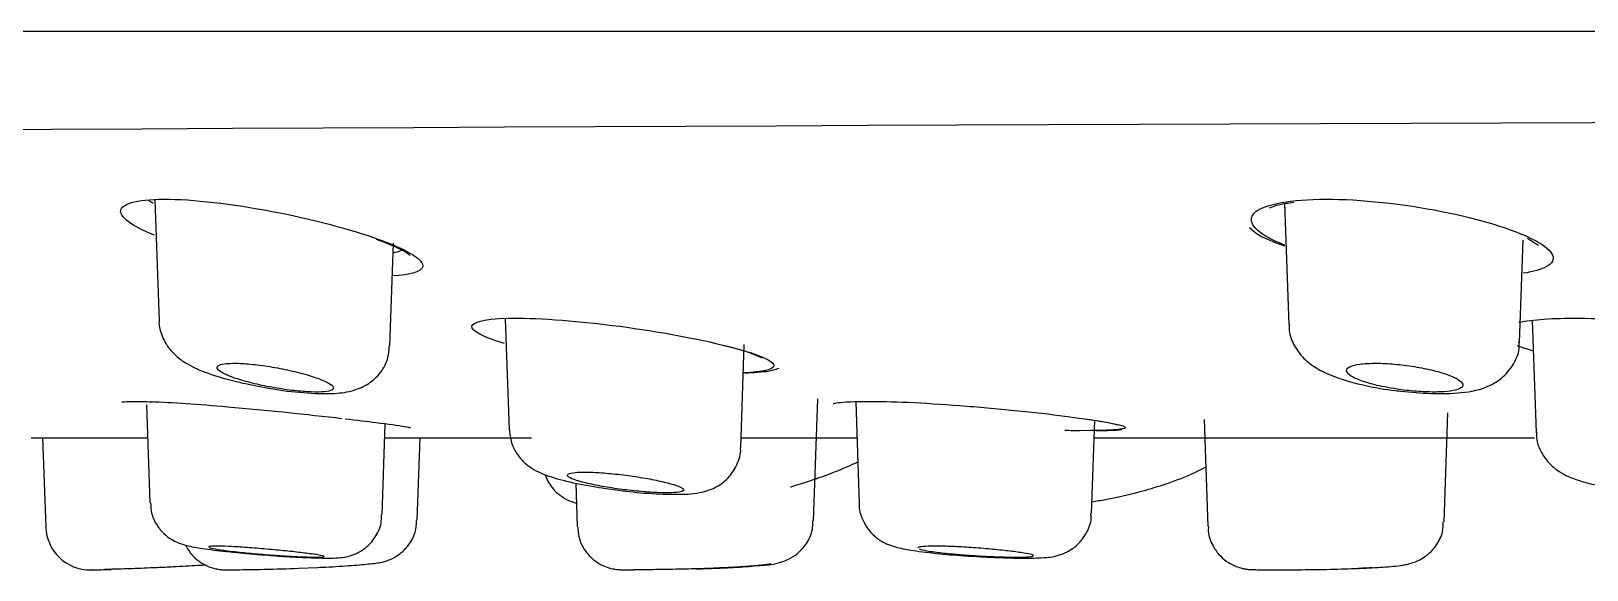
# Model space of a CAD drawing. Header units: millimetres. Extents: x -60 to 7633, y -2614 to 2146.
# Drawn here: x 6274.84 to 6292.43, y 1885.35 to 1891.43 of the extents above; entities that cross this region are included whole.
import ezdxf

# ---------------------------------------------------------------- set-up
doc = ezdxf.new("R2010")
doc.units = ezdxf.units.MM
doc.layers.get('0').update_dxf_attribs({"color": 250})

msp = doc.modelspace()

# ---------------------------------------------------------------- linework, layer by layer
at = {"linetype": 'Continuous'}
for p, q in [((6252.07, 1891.434), (6390.31, 1891.434)), ((6276.24, 1889.526), (6276.288, 1888.159)), ((6289.009, 1889.485), (6289.057, 1888.118)), ((6289.011, 1889.44), (6289.014, 1889.431)), ((6278.896, 1887.879), (6278.937, 1889.039)), ((6291.666, 1887.918), (6291.706, 1889.074)), ((6280.199, 1888.241), (6280.199, 1888.239)), ((6280.201, 1888.185), (6280.245, 1886.928)), ((6291.81, 1888.163), (6291.854, 1886.898)), ((6282.862, 1886.725), (6282.903, 1887.895)), ((6276.145, 1887.211), (6276.184, 1886.106)), ((6283.685, 1885.901), (6283.733, 1887.28)), ((6284.162, 1887.247), (6284.202, 1886.093)), ((6278.81, 1885.972), (6278.845, 1886.998)), ((6286.827, 1885.983), (6286.864, 1887.037)), ((6288.1, 1887.046), (6288.142, 1885.836)), ((6290.812, 1885.892), (6290.855, 1887.123)), ((6274.843, 1886.841), (6276.158, 1886.841)), ((6274.971, 1886.841), (6275.006, 1885.83)), ((6278.84, 1886.841), (6280.498, 1886.841)), ((6279.205, 1885.908), (6279.237, 1886.841)), ((6282.866, 1886.841), (6284.176, 1886.841)), ((6286.857, 1886.841), (6289.218, 1886.841)), ((6289.218, 1886.841), (6291.835, 1886.841)), ((6291.854, 1886.898), (6291.854, 1886.897)), ((6280.998, 1886.329), (6281.015, 1885.833)), ((6284.202, 1886.093), (6284.202, 1886.092)), ((6283.685, 1885.901), (6283.685, 1885.901)), ((6288.142, 1885.836), (6288.142, 1885.836)), ((6290.812, 1885.892), (6290.812, 1885.892)), ((6277.864, 1885.366), (6278.083, 1885.376))]:
    msp.add_line(p, q, dxfattribs=at)
for centre, radius, start, end in [((6321.222, -6720.394), 8610.839, 89.5637371, 90.4366895), ((6282.316, 1886.037), 1.876, 65.0657, 78.8763), ((6275.506, 1885.848), 0.5, 181.7033, 271.1507), ((6274.882, 1916.886), 31.545, 271.1513, 271.5717), ((6276.897, 1910.863), 25.515, 270.432, 272.1726)]:
    msp.add_arc(centre, radius, start, end, dxfattribs=at)
for points, knots in [([(6276.234, 1889.129), (6275.98, 1889.232), (6275.84, 1889.335), (6275.869, 1889.492), (6276.069, 1889.541), (6276.742, 1889.529), (6277.204, 1889.47), (6278.091, 1889.293), (6278.518, 1889.176), (6278.818, 1889.064)], [0.5097564, 0.5097564, 0.5097564, 0.5097564, 0.625, 0.625, 0.75, 0.75, 0.875, 0.875, 1, 1, 1, 1]), ([(6289.012, 1889.016), (6288.94, 1889.045), (6288.877, 1889.073), (6288.623, 1889.214), (6288.578, 1889.328), (6288.837, 1889.492), (6289.146, 1889.541), (6289.955, 1889.529), (6290.442, 1889.47), (6291.287, 1889.293), (6291.647, 1889.176), (6291.852, 1889.064)], [0.4675751, 0.4675751, 0.4675751, 0.4675751, 0.5, 0.5, 0.625, 0.625, 0.75, 0.75, 0.875, 0.875, 1, 1, 1, 1]), ([(6288.841, 1889.435), (6288.839, 1889.433), (6288.842, 1889.435), (6288.928, 1889.478), (6289.051, 1889.492), (6289.113, 1889.501)], [0.3974204, 0.3974204, 0.3974204, 0.3974204, 0.5080266, 0.7972665, 1, 1, 1, 1]), ([(6278.741, 1889.085), (6278.846, 1889.044), (6279.004, 1888.981), (6279.111, 1888.92), (6279.124, 1888.898), (6279.124, 1888.898)], [0, 0, 0, 0, 0.3261831, 0.5980262, 0.7087769, 0.7087769, 0.7087769, 0.7087769]), ([(6288.614, 1889.215), (6288.614, 1889.215), (6288.682, 1889.138), (6288.821, 1889.077), (6288.987, 1889.016), (6289.014, 1889.007)], [0, 0, 0, 0, 0.0000249, 0.1035901, 0.1229654, 0.1229654, 0.1229654, 0.1229654]), ([(6291.755, 1889.095), (6291.813, 1889.055), (6291.879, 1889.018), (6291.881, 1889.012), (6291.88, 1889.012)], [0, 0, 0, 0, 0.07571033, 0.09429001, 0.09429001, 0.09429001, 0.09429001]), ([(6278.818, 1889.064), (6279.119, 1888.951), (6279.284, 1888.847), (6279.256, 1888.717), (6279.133, 1888.68), (6278.926, 1888.669)], [0, 0, 0, 0, 0.125, 0.125, 0.2209956, 0.2209956, 0.2209956, 0.2209956]), ([(6278.938, 1888.933), (6278.943, 1888.934), (6278.947, 1888.935), (6278.952, 1888.936), (6278.987, 1888.943), (6279.016, 1888.951), (6279.039, 1888.961)], [0.80658859, 0.80658859, 0.80658859, 0.80658859, 0.80989519, 0.80989519, 0.80989519, 0.83415303, 0.83415303, 0.83415303, 0.83415303]), ([(6291.852, 1889.064), (6292.058, 1888.951), (6292.103, 1888.847), (6291.915, 1888.741), (6291.824, 1888.716), (6291.706, 1888.698)], [0, 0, 0, 0, 0.125, 0.125, 0.1793169, 0.1793169, 0.1793169, 0.1793169]), ([(6276.289, 1888.162), (6276.288, 1888.159), (6276.28, 1888.1), (6276.32, 1887.981), (6276.396, 1887.846), (6276.498, 1887.744), (6276.64, 1887.65), (6276.847, 1887.561), (6277.157, 1887.47), (6277.378, 1887.428), (6277.486, 1887.409)], [0, 0, 0, 0, 0.004147, 0.111555, 0.203751, 0.292279, 0.398201, 0.592375, 0.83065, 1, 1, 1, 1]), ([(6280.192, 1887.905), (6279.951, 1887.976), (6279.817, 1888.047), (6279.831, 1888.158), (6280.023, 1888.194), (6280.679, 1888.189), (6281.132, 1888.15), (6282.023, 1888.026), (6282.457, 1887.942), (6282.766, 1887.861)], [0.5147431, 0.5147431, 0.5147431, 0.5147431, 0.625, 0.625, 0.75, 0.75, 0.875, 0.875, 1, 1, 1, 1]), ([(6289.064, 1888.118), (6289.062, 1888.103), (6289.054, 1888.03), (6289.105, 1887.896), (6289.199, 1887.757), (6289.328, 1887.648), (6289.536, 1887.534), (6289.837, 1887.445), (6290.165, 1887.38), (6290.301, 1887.37), (6290.322, 1887.368)], [0, 0, 0, 0, 0.024271, 0.133838, 0.232965, 0.334161, 0.46993, 0.758691, 0.968295, 1, 1, 1, 1]), ([(6291.658, 1888.145), (6291.813, 1888.176), (6292.046, 1888.193), (6292.725, 1888.189), (6293.207, 1888.15), (6294.06, 1888.026), (6294.43, 1887.942), (6294.645, 1887.861)], [0.661595, 0.661595, 0.661595, 0.661595, 0.75, 0.75, 0.875, 0.875, 1, 1, 1, 1]), ([(6277.486, 1887.409), (6277.509, 1887.404), (6277.646, 1887.376), (6277.935, 1887.344), (6278.23, 1887.334), (6278.443, 1887.356), (6278.633, 1887.427), (6278.783, 1887.552), (6278.878, 1887.713), (6278.887, 1887.822), (6278.89, 1887.878)], [0, 0, 0, 0, 0.034406, 0.234101, 0.436931, 0.596956, 0.712823, 0.81308, 0.917543, 1, 1, 1, 1]), ([(6282.766, 1887.861), (6283.075, 1887.78), (6283.247, 1887.704), (6283.231, 1887.61), (6283.109, 1887.583), (6282.899, 1887.574)], [0, 0, 0, 0, 0.125, 0.125, 0.2234147, 0.2234147, 0.2234147, 0.2234147]), ([(6290.322, 1887.368), (6290.446, 1887.355), (6290.678, 1887.332), (6291.028, 1887.344), (6291.274, 1887.39), (6291.488, 1887.521), (6291.609, 1887.674), (6291.669, 1887.825), (6291.661, 1887.903), (6291.659, 1887.92)], [0, 0, 0, 0, 0.183614, 0.398247, 0.635802, 0.747222, 0.858725, 0.973924, 1, 1, 1, 1]), ([(6291.811, 1887.823), (6291.75, 1887.841), (6291.695, 1887.858), (6291.646, 1887.877), (6291.644, 1887.878), (6291.643, 1887.878)], [0.47223784, 0.47223784, 0.47223784, 0.47223784, 0.5, 0.5, 0.50110152, 0.50110152, 0.50110152, 0.50110152]), ([(6277.132, 1887.518), (6277.184, 1887.5), (6277.247, 1887.481), (6277.315, 1887.464), (6277.384, 1887.446), (6277.459, 1887.429), (6277.535, 1887.415), (6277.61, 1887.401), (6277.687, 1887.389), (6277.761, 1887.379), (6277.832, 1887.37), (6277.902, 1887.363), (6277.964, 1887.36), (6278.024, 1887.356), (6278.079, 1887.356), (6278.123, 1887.358), (6278.167, 1887.36), (6278.201, 1887.365), (6278.224, 1887.373), (6278.247, 1887.38), (6278.259, 1887.391), (6278.259, 1887.403), (6278.259, 1887.415), (6278.247, 1887.43), (6278.223, 1887.446), (6278.199, 1887.462), (6278.163, 1887.48), (6278.117, 1887.498), (6278.071, 1887.516), (6278.013, 1887.535), (6277.949, 1887.554), (6277.885, 1887.572), (6277.812, 1887.59), (6277.738, 1887.606), (6277.664, 1887.622), (6277.585, 1887.637), (6277.51, 1887.648), (6277.436, 1887.66), (6277.363, 1887.669), (6277.296, 1887.674), (6277.232, 1887.68), (6277.172, 1887.683), (6277.122, 1887.682), (6277.073, 1887.681), (6277.032, 1887.678), (6277.002, 1887.672), (6276.973, 1887.665), (6276.954, 1887.656), (6276.946, 1887.645), (6276.939, 1887.633), (6276.944, 1887.619), (6276.96, 1887.604), (6276.976, 1887.588), (6277.005, 1887.571), (6277.044, 1887.553), (6277.069, 1887.542), (6277.099, 1887.53), (6277.132, 1887.518)], [0, 0, 0, 0, 0.05575, 0.05575, 0.05575, 0.11155, 0.11155, 0.11155, 0.16651, 0.16651, 0.16651, 0.219928, 0.219928, 0.219928, 0.271998, 0.271998, 0.271998, 0.323458, 0.323458, 0.323458, 0.375235, 0.375235, 0.375235, 0.42811, 0.42811, 0.42811, 0.482459, 0.482459, 0.482459, 0.538089, 0.538089, 0.538089, 0.594221, 0.594221, 0.594221, 0.649756, 0.649756, 0.649756, 0.70381, 0.70381, 0.70381, 0.756219, 0.756219, 0.756219, 0.807613, 0.807613, 0.807613, 0.859047, 0.859047, 0.859047, 0.911506, 0.911506, 0.911506, 0.965528, 0.965528, 0.965528, 1, 1, 1, 1]), ([(6289.795, 1887.518), (6289.832, 1887.5), (6289.881, 1887.481), (6289.939, 1887.464), (6289.996, 1887.446), (6290.063, 1887.429), (6290.135, 1887.415), (6290.205, 1887.401), (6290.281, 1887.389), (6290.357, 1887.379), (6290.431, 1887.37), (6290.506, 1887.363), (6290.577, 1887.36), (6290.645, 1887.356), (6290.711, 1887.356), (6290.769, 1887.358), (6290.825, 1887.36), (6290.876, 1887.365), (6290.915, 1887.373), (6290.955, 1887.38), (6290.985, 1887.391), (6291.004, 1887.403), (6291.022, 1887.415), (6291.029, 1887.43), (6291.024, 1887.446), (6291.019, 1887.462), (6291.001, 1887.48), (6290.972, 1887.498), (6290.943, 1887.516), (6290.9, 1887.535), (6290.849, 1887.554), (6290.797, 1887.572), (6290.735, 1887.59), (6290.666, 1887.606), (6290.599, 1887.622), (6290.524, 1887.637), (6290.449, 1887.648), (6290.375, 1887.66), (6290.298, 1887.669), (6290.225, 1887.674), (6290.154, 1887.68), (6290.084, 1887.683), (6290.022, 1887.682), (6289.961, 1887.681), (6289.906, 1887.678), (6289.86, 1887.672), (6289.815, 1887.665), (6289.778, 1887.656), (6289.753, 1887.645), (6289.727, 1887.633), (6289.713, 1887.619), (6289.71, 1887.604), (6289.708, 1887.588), (6289.718, 1887.571), (6289.739, 1887.553), (6289.753, 1887.542), (6289.772, 1887.53), (6289.795, 1887.518)], [0, 0, 0, 0, 0.05575, 0.05575, 0.05575, 0.11155, 0.11155, 0.11155, 0.16651, 0.16651, 0.16651, 0.219928, 0.219928, 0.219928, 0.271998, 0.271998, 0.271998, 0.323458, 0.323458, 0.323458, 0.375235, 0.375235, 0.375235, 0.42811, 0.42811, 0.42811, 0.482459, 0.482459, 0.482459, 0.538089, 0.538089, 0.538089, 0.594221, 0.594221, 0.594221, 0.649756, 0.649756, 0.649756, 0.70381, 0.70381, 0.70381, 0.756219, 0.756219, 0.756219, 0.807613, 0.807613, 0.807613, 0.859047, 0.859047, 0.859047, 0.911506, 0.911506, 0.911506, 0.965528, 0.965528, 0.965528, 1, 1, 1, 1]), ([(6282.908, 1887.572), (6283.012, 1887.576), (6283.152, 1887.588), (6283.254, 1887.608), (6283.293, 1887.625)], [0.2626356, 0.2626356, 0.2626356, 0.2626356, 0.3800157, 0.4491889, 0.4491889, 0.4491889, 0.4491889]), ([(6275.866, 1887.244), (6275.866, 1887.244), (6275.884, 1887.247), (6275.978, 1887.253), (6276.117, 1887.249), (6276.218, 1887.247)], [0.8684228, 0.8684228, 0.8684228, 0.8684228, 0.8907096, 0.9341315, 1, 1, 1, 1]), ([(6276.201, 1887.248), (6276.429, 1887.24), (6276.732, 1887.219), (6277.494, 1887.153), (6277.967, 1887.104), (6278.354, 1887.059)], [0.7798666, 0.7798666, 0.7798666, 0.7798666, 0.875, 0.875, 1, 1, 1, 1]), ([(6283.908, 1887.227), (6283.908, 1887.227), (6283.928, 1887.232), (6284.036, 1887.246), (6284.295, 1887.255), (6284.747, 1887.244), (6285.342, 1887.207), (6285.972, 1887.15), (6286.46, 1887.095), (6286.668, 1887.066), (6286.745, 1887.055)], [0.6137933, 0.6137933, 0.6137933, 0.6137933, 0.6315527, 0.6633161, 0.7121044, 0.7724601, 0.8364758, 0.902135, 0.9687969, 1, 1, 1, 1]), ([(6278.392, 1887.055), (6278.526, 1887.039), (6278.795, 1887.007), (6279.045, 1886.972), (6279.121, 1886.956), (6279.126, 1886.954), (6279.126, 1886.954)], [0, 0, 0, 0, 0.2499229, 0.5940413, 0.7574316, 0.7840354, 0.7840354, 0.7840354, 0.7840354]), ([(6286.724, 1887.059), (6287.038, 1887.015), (6287.215, 1886.978), (6287.206, 1886.931), (6287.017, 1886.92), (6286.644, 1886.92), (6286.587, 1886.92), (6286.527, 1886.921)], [0, 0, 0, 0, 0.125, 0.125, 0.25, 0.25, 0.2708331, 0.2708331, 0.2708331, 0.2708331]), ([(6286.745, 1887.055), (6286.848, 1887.04), (6286.993, 1887.017), (6287.101, 1886.994), (6287.126, 1886.984), (6287.125, 1886.985)], [0, 0, 0, 0, 0.3365623, 0.5776169, 0.7078767, 0.7078767, 0.7078767, 0.7078767]), ([(6280.247, 1886.926), (6280.254, 1886.865), (6280.266, 1886.767), (6280.343, 1886.635), (6280.433, 1886.541), (6280.532, 1886.474), (6280.674, 1886.409), (6280.877, 1886.35), (6281.2, 1886.284), (6281.415, 1886.257), (6281.527, 1886.242)], [0, 0, 0, 0, 0.093238, 0.176813, 0.251257, 0.325186, 0.417841, 0.623192, 0.831259, 1, 1, 1, 1]), ([(6286.885, 1886.921), (6286.945, 1886.922), (6287.057, 1886.925), (6287.131, 1886.928), (6287.169, 1886.933)], [0.4316729, 0.4316729, 0.4316729, 0.4316729, 0.4942363, 0.5633367, 0.5633367, 0.5633367, 0.5633367]), ([(6291.86, 1886.898), (6291.858, 1886.885), (6291.851, 1886.817), (6291.898, 1886.691), (6291.983, 1886.562), (6292.088, 1886.471), (6292.212, 1886.401), (6292.395, 1886.334), (6292.675, 1886.273), (6293.059, 1886.223), (6293.428, 1886.202), (6293.691, 1886.194), (6293.795, 1886.212), (6293.819, 1886.217)], [0, 0, 0, 0, 0.014546, 0.086815, 0.148781, 0.206849, 0.26847, 0.367215, 0.535179, 0.674541, 0.819725, 0.963524, 1, 1, 1, 1]), ([(6281.527, 1886.242), (6281.539, 1886.241), (6281.661, 1886.224), (6281.92, 1886.204), (6282.217, 1886.199), (6282.404, 1886.212), (6282.593, 1886.281), (6282.728, 1886.382), (6282.824, 1886.529), (6282.869, 1886.662), (6282.86, 1886.724), (6282.86, 1886.728)], [0, 0, 0, 0, 0.017938, 0.211346, 0.408875, 0.610418, 0.700553, 0.790514, 0.890107, 0.993773, 1, 1, 1, 1]), ([(6281.092, 1886.334), (6281.145, 1886.321), (6281.207, 1886.308), (6281.274, 1886.295), (6281.341, 1886.283), (6281.415, 1886.271), (6281.489, 1886.261), (6281.563, 1886.251), (6281.64, 1886.242), (6281.712, 1886.235), (6281.784, 1886.228), (6281.853, 1886.224), (6281.915, 1886.221), (6281.977, 1886.218), (6282.032, 1886.218), (6282.077, 1886.219), (6282.121, 1886.221), (6282.157, 1886.224), (6282.18, 1886.23), (6282.204, 1886.235), (6282.216, 1886.243), (6282.216, 1886.252), (6282.216, 1886.261), (6282.204, 1886.271), (6282.18, 1886.283), (6282.156, 1886.294), (6282.119, 1886.307), (6282.073, 1886.32), (6282.027, 1886.333), (6281.97, 1886.347), (6281.907, 1886.36), (6281.844, 1886.373), (6281.773, 1886.386), (6281.699, 1886.397), (6281.627, 1886.409), (6281.55, 1886.419), (6281.475, 1886.427), (6281.402, 1886.435), (6281.329, 1886.442), (6281.263, 1886.446), (6281.198, 1886.45), (6281.138, 1886.453), (6281.087, 1886.452), (6281.037, 1886.452), (6280.995, 1886.45), (6280.964, 1886.445), (6280.934, 1886.44), (6280.914, 1886.434), (6280.907, 1886.425), (6280.899, 1886.417), (6280.904, 1886.407), (6280.92, 1886.396), (6280.937, 1886.384), (6280.966, 1886.372), (6281.005, 1886.359), (6281.03, 1886.351), (6281.06, 1886.342), (6281.092, 1886.334)], [0, 0, 0, 0, 0.054758, 0.054758, 0.054758, 0.109541, 0.109541, 0.109541, 0.163898, 0.163898, 0.163898, 0.21746, 0.21746, 0.21746, 0.270317, 0.270317, 0.270317, 0.322843, 0.322843, 0.322843, 0.375523, 0.375523, 0.375523, 0.428776, 0.428776, 0.428776, 0.48281, 0.48281, 0.48281, 0.537518, 0.537518, 0.537518, 0.59249, 0.59249, 0.59249, 0.647158, 0.647158, 0.647158, 0.701062, 0.701062, 0.701062, 0.754102, 0.754102, 0.754102, 0.806588, 0.806588, 0.806588, 0.859076, 0.859076, 0.859076, 0.912109, 0.912109, 0.912109, 0.965979, 0.965979, 0.965979, 1, 1, 1, 1]), ([(6283.704, 1886.374), (6283.743, 1886.387), (6283.897, 1886.441), (6284.067, 1886.513), (6284.172, 1886.561), (6284.19, 1886.569)], [0.1252725, 0.1252725, 0.1252725, 0.1252725, 0.2015839, 0.4380881, 0.4880971, 0.4880971, 0.4880971, 0.4880971]), ([(6287.638, 1886.309), (6287.755, 1886.349), (6287.926, 1886.412), (6288.073, 1886.483), (6288.131, 1886.515)], [0, 0, 0, 0, 0.2460574, 0.4225186, 0.4225186, 0.4225186, 0.4225186]), ([(6280.651, 1886.419), (6280.657, 1886.402), (6280.689, 1886.333), (6280.756, 1886.237), (6280.867, 1886.153), (6280.951, 1886.117), (6280.996, 1886.104), (6281.005, 1886.102)], [0.0887226, 0.0887226, 0.0887226, 0.0887226, 0.1181576, 0.20966, 0.2838603, 0.346551, 0.3616426, 0.3616426, 0.3616426, 0.3616426]), ([(6283.425, 1886.285), (6283.43, 1886.287), (6283.434, 1886.288), (6283.439, 1886.289), (6283.537, 1886.319), (6283.635, 1886.351), (6283.726, 1886.383), (6283.733, 1886.385), (6283.74, 1886.387), (6283.746, 1886.39)], [0.41438165, 0.41438165, 0.41438165, 0.41438165, 0.41703858, 0.41703858, 0.41703858, 0.47420622, 0.47420622, 0.47420622, 0.47835182, 0.47835182, 0.47835182, 0.47835182]), ([(6286.829, 1886.118), (6286.88, 1886.125), (6287.054, 1886.154), (6287.344, 1886.219), (6287.544, 1886.28), (6287.638, 1886.309)], [0.6281096, 0.6281096, 0.6281096, 0.6281096, 0.7036961, 0.8795845, 1, 1, 1, 1]), ([(6276.192, 1886.106), (6276.193, 1886.062), (6276.196, 1885.977), (6276.256, 1885.854), (6276.337, 1885.757), (6276.422, 1885.693), (6276.498, 1885.656), (6276.563, 1885.633), (6276.656, 1885.609), (6276.802, 1885.584), (6277.07, 1885.551), (6277.325, 1885.526), (6277.451, 1885.518), (6277.483, 1885.516)], [0, 0, 0, 0, 0.064314, 0.144345, 0.211849, 0.270215, 0.31985, 0.364823, 0.426573, 0.596835, 0.782409, 0.952685, 1, 1, 1, 1]), ([(6284.203, 1886.094), (6284.203, 1886.092), (6284.194, 1886.034), (6284.233, 1885.92), (6284.305, 1885.795), (6284.394, 1885.709), (6284.48, 1885.655), (6284.56, 1885.622), (6284.663, 1885.591), (6284.818, 1885.563), (6285.088, 1885.531), (6285.332, 1885.51), (6285.44, 1885.504), (6285.447, 1885.504)], [0, 0, 0, 0, 0.004366, 0.103998, 0.183499, 0.251931, 0.312566, 0.368379, 0.437271, 0.603292, 0.808532, 0.988978, 1, 1, 1, 1]), ([(6277.483, 1885.516), (6277.572, 1885.509), (6277.752, 1885.496), (6278.028, 1885.483), (6278.218, 1885.48), (6278.316, 1885.482), (6278.416, 1885.496), (6278.521, 1885.53), (6278.632, 1885.597), (6278.736, 1885.713), (6278.802, 1885.85), (6278.802, 1885.937), (6278.801, 1885.972)], [0, 0, 0, 0, 0.128313, 0.301076, 0.478191, 0.588843, 0.649074, 0.701707, 0.772116, 0.854795, 0.948491, 1, 1, 1, 1]), ([(6285.447, 1885.504), (6285.563, 1885.497), (6285.768, 1885.486), (6286.073, 1885.478), (6286.273, 1885.484), (6286.406, 1885.493), (6286.561, 1885.55), (6286.677, 1885.631), (6286.775, 1885.759), (6286.829, 1885.892), (6286.822, 1885.965), (6286.82, 1885.984)], [0, 0, 0, 0, 0.164625, 0.337033, 0.517886, 0.657147, 0.718992, 0.792803, 0.878617, 0.972657, 1, 1, 1, 1]), ([(6278.083, 1885.376), (6278.116, 1885.377), (6278.249, 1885.383), (6278.477, 1885.398), (6278.66, 1885.414), (6278.747, 1885.425), (6278.804, 1885.434), (6278.89, 1885.459), (6278.994, 1885.51), (6279.107, 1885.613), (6279.189, 1885.76), (6279.196, 1885.858), (6279.198, 1885.907)], [0, 0, 0, 0, 0.05281, 0.244351, 0.439721, 0.547174, 0.620176, 0.657577, 0.723283, 0.81933, 0.922008, 1, 1, 1, 1]), ([(6281.02, 1885.832), (6281.025, 1885.772), (6281.036, 1885.673), (6281.114, 1885.542), (6281.204, 1885.453), (6281.295, 1885.398), (6281.374, 1885.368), (6281.435, 1885.356), (6281.471, 1885.352), (6281.494, 1885.35), (6281.524, 1885.349), (6281.561, 1885.348), (6281.621, 1885.348), (6281.659, 1885.348)], [0, 0, 0, 0, 0.144133, 0.275534, 0.384473, 0.476576, 0.552225, 0.608489, 0.642752, 0.673334, 0.720429, 0.848087, 1, 1, 1, 1]), ([(6282.706, 1885.373), (6282.76, 1885.375), (6282.908, 1885.382), (6283.138, 1885.405), (6283.237, 1885.405), (6283.41, 1885.468), (6283.515, 1885.535), (6283.614, 1885.647), (6283.677, 1885.781), (6283.677, 1885.866), (6283.677, 1885.902)], [0, 0, 0, 0, 0.102717, 0.32447, 0.583797, 0.64808, 0.727755, 0.826546, 0.937225, 1, 1, 1, 1]), ([(6288.149, 1885.836), (6288.148, 1885.817), (6288.142, 1885.745), (6288.191, 1885.623), (6288.274, 1885.507), (6288.368, 1885.431), (6288.455, 1885.387), (6288.528, 1885.365), (6288.577, 1885.357), (6288.61, 1885.353), (6288.649, 1885.351), (6288.72, 1885.349), (6288.882, 1885.348), (6289.162, 1885.349), (6289.481, 1885.353), (6289.741, 1885.36), (6289.862, 1885.365), (6289.895, 1885.366)], [0, 0, 0, 0, 0.021917, 0.095178, 0.153696, 0.203017, 0.244525, 0.27747, 0.299994, 0.318664, 0.345553, 0.413896, 0.556049, 0.685198, 0.820919, 0.9579, 1, 1, 1, 1]), ([(6289.895, 1885.366), (6289.993, 1885.371), (6290.179, 1885.381), (6290.321, 1885.395), (6290.435, 1885.42), (6290.525, 1885.452), (6290.63, 1885.515), (6290.732, 1885.623), (6290.801, 1885.76), (6290.804, 1885.85), (6290.804, 1885.892)], [0, 0, 0, 0, 0.216238, 0.47325, 0.550247, 0.618919, 0.703877, 0.804693, 0.921819, 1, 1, 1, 1]), ([(6276.587, 1885.626), (6276.589, 1885.622), (6276.613, 1885.576), (6276.664, 1885.504), (6276.757, 1885.428), (6276.844, 1885.383), (6276.918, 1885.361), (6276.973, 1885.352), (6277.002, 1885.349), (6277.018, 1885.349), (6277.033, 1885.348), (6277.048, 1885.348), (6277.073, 1885.348), (6277.089, 1885.348)], [0.2212605, 0.2212605, 0.2212605, 0.2212605, 0.2341403, 0.3775651, 0.4983607, 0.5997007, 0.6812848, 0.7398526, 0.770393, 0.7933669, 0.825694, 0.8957375, 1, 1, 1, 1]), ([(6278.155, 1885.499), (6278.155, 1885.501), (6278.148, 1885.504), (6278.133, 1885.508), (6278.114, 1885.512), (6278.082, 1885.518), (6278.041, 1885.524), (6277.999, 1885.53), (6277.947, 1885.536), (6277.888, 1885.543), (6277.829, 1885.55), (6277.761, 1885.557), (6277.691, 1885.564), (6277.621, 1885.571), (6277.546, 1885.578), (6277.472, 1885.585), (6277.399, 1885.591), (6277.325, 1885.597), (6277.256, 1885.601), (6277.188, 1885.606), (6277.124, 1885.61), (6277.069, 1885.612), (6277.014, 1885.615), (6276.966, 1885.616), (6276.931, 1885.616), (6276.895, 1885.616), (6276.869, 1885.614), (6276.857, 1885.612), (6276.85, 1885.61), (6276.847, 1885.609), (6276.847, 1885.607)], [0.3338628, 0.3338628, 0.3338628, 0.3338628, 0.3757641, 0.3757641, 0.3757641, 0.4293312, 0.4293312, 0.4293312, 0.4830875, 0.4830875, 0.4830875, 0.5370368, 0.5370368, 0.5370368, 0.5910941, 0.5910941, 0.5910941, 0.6451006, 0.6451006, 0.6451006, 0.6988964, 0.6988964, 0.6988964, 0.7524177, 0.7524177, 0.7524177, 0.805747, 0.805747, 0.805747, 0.8335793, 0.8335793, 0.8335793, 0.8335793]), ([(6276.855, 1885.601), (6276.866, 1885.596), (6276.89, 1885.59), (6276.925, 1885.584), (6276.96, 1885.577), (6277.006, 1885.571), (6277.06, 1885.564), (6277.094, 1885.559), (6277.132, 1885.555), (6277.172, 1885.55)], [0.8590729, 0.8590729, 0.8590729, 0.8590729, 0.9125845, 0.9125845, 0.9125845, 0.9663676, 0.9663676, 0.9663676, 1, 1, 1, 1]), ([(6285.054, 1885.55), (6285.105, 1885.543), (6285.167, 1885.536), (6285.233, 1885.53), (6285.299, 1885.524), (6285.372, 1885.518), (6285.445, 1885.513), (6285.518, 1885.508), (6285.594, 1885.503), (6285.665, 1885.5), (6285.737, 1885.496), (6285.806, 1885.494), (6285.868, 1885.493), (6285.93, 1885.491), (6285.986, 1885.491), (6286.031, 1885.492), (6286.076, 1885.492), (6286.113, 1885.494), (6286.136, 1885.497), (6286.16, 1885.5), (6286.173, 1885.503), (6286.173, 1885.508), (6286.172, 1885.512), (6286.16, 1885.518), (6286.135, 1885.524), (6286.111, 1885.53), (6286.074, 1885.536), (6286.029, 1885.543), (6285.983, 1885.55), (6285.926, 1885.557), (6285.864, 1885.564), (6285.801, 1885.571), (6285.731, 1885.578), (6285.659, 1885.585), (6285.588, 1885.591), (6285.512, 1885.597), (6285.439, 1885.601), (6285.366, 1885.606), (6285.294, 1885.61), (6285.228, 1885.612), (6285.162, 1885.615), (6285.101, 1885.616), (6285.05, 1885.616), (6284.999, 1885.616), (6284.956, 1885.614), (6284.925, 1885.612), (6284.895, 1885.609), (6284.875, 1885.605), (6284.867, 1885.601), (6284.865, 1885.599), (6284.864, 1885.598), (6284.864, 1885.596)], [0, 0, 0, 0, 0.0539645, 0.0539645, 0.0539645, 0.1079372, 0.1079372, 0.1079372, 0.1617801, 0.1617801, 0.1617801, 0.2154216, 0.2154216, 0.2154216, 0.2689062, 0.2689062, 0.2689062, 0.3223205, 0.3223205, 0.3223205, 0.3757641, 0.3757641, 0.3757641, 0.4293312, 0.4293312, 0.4293312, 0.4830875, 0.4830875, 0.4830875, 0.5370368, 0.5370368, 0.5370368, 0.5910941, 0.5910941, 0.5910941, 0.6451006, 0.6451006, 0.6451006, 0.6988964, 0.6988964, 0.6988964, 0.7524177, 0.7524177, 0.7524177, 0.805747, 0.805747, 0.805747, 0.8590729, 0.8590729, 0.8590729, 0.8750072, 0.8750072, 0.8750072, 0.8750072]), ([(6284.881, 1885.584), (6284.898, 1885.577), (6284.927, 1885.571), (6284.967, 1885.564), (6284.992, 1885.559), (6285.021, 1885.555), (6285.054, 1885.55)], [0.91258447, 0.91258447, 0.91258447, 0.91258447, 0.9663676, 0.9663676, 0.9663676, 1, 1, 1, 1]), ([(6276.821, 1885.402), (6276.789, 1885.4), (6276.757, 1885.398), (6276.724, 1885.396), (6276.637, 1885.391), (6276.543, 1885.385), (6276.448, 1885.381), (6276.386, 1885.377), (6276.323, 1885.374), (6276.261, 1885.372)], [0.8896968, 0.8896968, 0.8896968, 0.8896968, 0.9104002, 0.9104002, 0.9104002, 0.9648466, 0.9648466, 0.9648466, 1, 1, 1, 1]), ([(6277.172, 1885.55), (6277.235, 1885.543), (6277.306, 1885.536), (6277.378, 1885.53), (6277.45, 1885.524), (6277.526, 1885.518), (6277.599, 1885.513), (6277.671, 1885.508), (6277.743, 1885.503), (6277.808, 1885.5), (6277.873, 1885.496), (6277.932, 1885.494), (6277.982, 1885.493), (6278.032, 1885.491), (6278.073, 1885.491), (6278.102, 1885.492), (6278.131, 1885.492), (6278.149, 1885.494), (6278.154, 1885.497)], [0, 0, 0, 0, 0.0539645, 0.0539645, 0.0539645, 0.1079372, 0.1079372, 0.1079372, 0.1617801, 0.1617801, 0.1617801, 0.2154216, 0.2154216, 0.2154216, 0.2689062, 0.2689062, 0.2689062, 0.3223205, 0.3223205, 0.3223205, 0.3223205]), ([(6283.204, 1885.416), (6283.198, 1885.414), (6283.191, 1885.413), (6283.183, 1885.411), (6283.156, 1885.406), (6283.114, 1885.401), (6283.06, 1885.396), (6283.004, 1885.391), (6282.935, 1885.385), (6282.857, 1885.381), (6282.807, 1885.377), (6282.752, 1885.374), (6282.694, 1885.372)], [0.839489, 0.839489, 0.839489, 0.839489, 0.8571072, 0.8571072, 0.8571072, 0.9104002, 0.9104002, 0.9104002, 0.9648466, 0.9648466, 0.9648466, 1, 1, 1, 1]), ([(6276.261, 1885.372), (6276.166, 1885.368), (6276.071, 1885.364), (6275.985, 1885.361), (6275.899, 1885.358), (6275.819, 1885.355), (6275.752, 1885.354), (6275.723, 1885.353), (6275.695, 1885.352), (6275.67, 1885.352)], [0, 0, 0, 0, 0.0545959, 0.0545959, 0.0545959, 0.1092326, 0.1092326, 0.1092326, 0.1336367, 0.1336367, 0.1336367, 0.1336367]), ([(6277.048, 1885.348), (6277.049, 1885.348), (6277.081, 1885.348), (6277.129, 1885.348), (6277.2, 1885.349), (6277.202, 1885.349)], [0.6010336, 0.6010336, 0.6010336, 0.6010336, 0.6057202, 0.8440387, 0.8496334, 0.8496334, 0.8496334, 0.8496334]), ([(6281.47, 1885.352), (6281.477, 1885.351), (6281.493, 1885.35), (6281.523, 1885.349), (6281.558, 1885.348), (6281.599, 1885.348), (6281.621, 1885.348)], [0.3994728, 0.3994728, 0.3994728, 0.3994728, 0.4183352, 0.4480178, 0.5277404, 0.5965956, 0.5965956, 0.5965956, 0.5965956]), ([(6282.694, 1885.372), (6282.606, 1885.368), (6282.511, 1885.364), (6282.415, 1885.361), (6282.319, 1885.358), (6282.221, 1885.355), (6282.129, 1885.354), (6282.038, 1885.352), (6281.949, 1885.351), (6281.872, 1885.35), (6281.796, 1885.349), (6281.728, 1885.348), (6281.675, 1885.348), (6281.667, 1885.348), (6281.661, 1885.348), (6281.654, 1885.348)], [0, 0, 0, 0, 0.0545959, 0.0545959, 0.0545959, 0.1092326, 0.1092326, 0.1092326, 0.1632667, 0.1632667, 0.1632667, 0.2164061, 0.2164061, 0.2164061, 0.2234755, 0.2234755, 0.2234755, 0.2234755]), ([(6282.362, 1885.359), (6282.449, 1885.362), (6282.583, 1885.366), (6282.704, 1885.372), (6282.739, 1885.374)], [0.0736861, 0.0736861, 0.0736861, 0.0736861, 0.2042902, 0.2603193, 0.2603193, 0.2603193, 0.2603193])]:
    msp.add_open_spline(points, degree=3, knots=knots, dxfattribs=at)
for points in [[(6276.173, 1889.523), (6276.187, 1889.511), (6276.204, 1889.5), (6276.222, 1889.488)], [(6283.104, 1887.741), (6283.104, 1887.741), (6283.104, 1887.741), (6283.104, 1887.741)], [(6275.52, 1885.348), (6275.517, 1885.348), (6275.516, 1885.348), (6275.516, 1885.348)], [(6290.006, 1885.372), (6289.956, 1885.369), (6289.9, 1885.366), (6289.842, 1885.364)]]:
    msp.add_open_spline(points, degree=3, dxfattribs=at)

doc.saveas('drawing.dxf')
